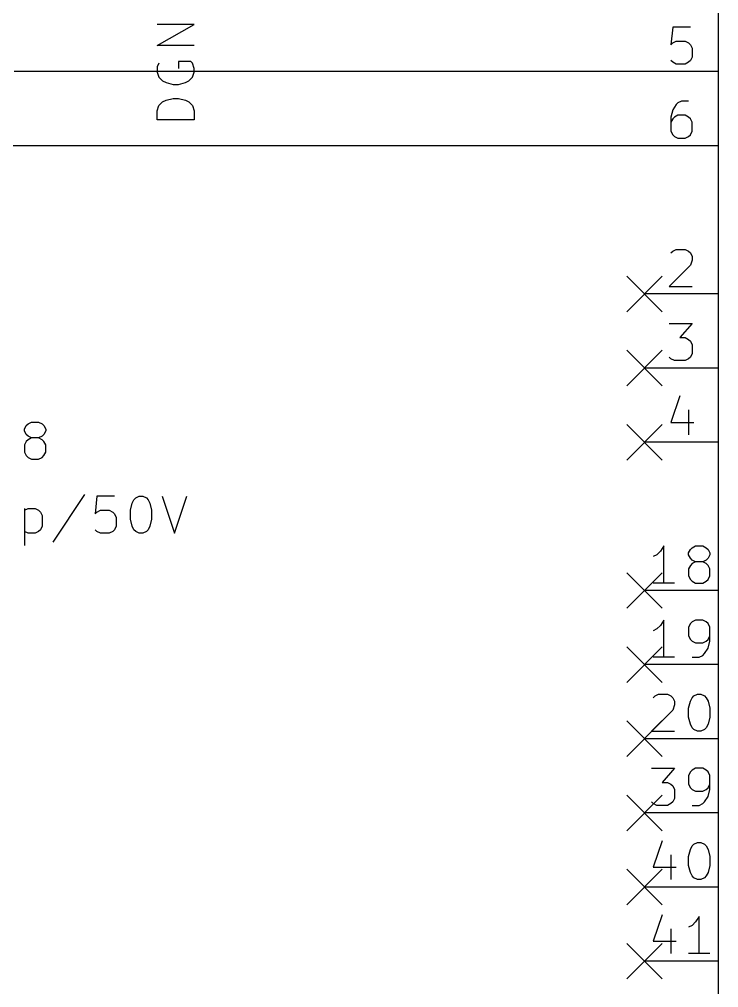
# Model space of a CAD drawing. Extents: x 0.3 to 23.2, y -16.5 to -0.2.
# Drawn here: x 11.207 to 12.15, y -4.536 to -3.23 of the extents above; entities that cross this region are included whole.
import ezdxf

# ---------------------------------------------------------------- set-up
doc = ezdxf.new("R2010")
doc.units = 0
doc.header["$MEASUREMENT"] = 0
for name, color, linetype in [('BLUE2', 5, 'CONTINUOUS'), ('CYAN2', 4, 'CONTINUOUS'), ('GREEN3', 91, 'CONTINUOUS'), ('LYELLOW', 51, 'CONTINUOUS'), ('RED2', 1, 'CONTINUOUS'), ('RED3', 11, 'CONTINUOUS')]:
    doc.layers.add(name, color=color, linetype=linetype)

msp = doc.modelspace()

# ---------------------------------------------------------------- linework, layer by layer
at = {"layer": 'BLUE2', "linetype": 'CONTINUOUS'}
for p, q in [((12.026, -3.576), (12.074, -3.624)), ((12.074, -3.576), (12.026, -3.624)), ((12.026, -3.676), (12.074, -3.724)), ((12.074, -3.676), (12.026, -3.724)), ((12.026, -3.776), (12.074, -3.824)), ((12.074, -3.776), (12.026, -3.824)), ((12.026, -3.976), (12.074, -4.024)), ((12.074, -3.976), (12.026, -4.024)), ((12.026, -4.076), (12.074, -4.124)), ((12.074, -4.076), (12.026, -4.124)), ((12.026, -4.176), (12.074, -4.224)), ((12.074, -4.176), (12.026, -4.224)), ((12.026, -4.276), (12.074, -4.324)), ((12.074, -4.276), (12.026, -4.324)), ((12.026, -4.376), (12.074, -4.424)), ((12.074, -4.376), (12.026, -4.424)), ((12.026, -4.476), (12.074, -4.524)), ((12.074, -4.476), (12.026, -4.524))]:
    msp.add_line(p, q, dxfattribs=at)
at = {"layer": 'CYAN2', "linetype": 'CONTINUOUS'}
for p, q in [((11.3928, -3.2649), (11.4428, -3.2363)), ((11.4428, -3.2363), (11.3928, -3.2363)), ((11.4428, -3.2649), (11.3928, -3.2649)), ((11.3952, -3.2887), (11.3928, -3.2934)), ((11.438, -3.2863), (11.4214, -3.2863)), ((11.4214, -3.2863), (11.4214, -3.2958)), ((11.4404, -3.2887), (11.438, -3.2863)), ((11.4428, -3.2958), (11.4404, -3.2887)), ((11.3928, -3.2934), (11.3928, -3.3006)), ((11.3928, -3.3006), (11.3952, -3.3077)), ((11.4404, -3.3077), (11.4428, -3.3006)), ((11.4428, -3.3006), (11.4428, -3.2958)), ((11.3952, -3.3077), (11.3999, -3.3125)), ((11.3999, -3.3125), (11.4047, -3.3149)), ((11.4047, -3.3149), (11.4142, -3.3172)), ((11.4142, -3.3172), (11.4214, -3.3172)), ((11.4214, -3.3172), (11.4309, -3.3149)), ((11.4309, -3.3149), (11.4357, -3.3125)), ((11.4357, -3.3125), (11.4404, -3.3077)), ((11.3952, -3.3458), (11.3999, -3.341)), ((11.3999, -3.341), (11.4047, -3.3387)), ((11.4047, -3.3387), (11.4142, -3.3363)), ((11.4142, -3.3363), (11.4214, -3.3363)), ((11.4214, -3.3363), (11.4309, -3.3387)), ((11.4309, -3.3387), (11.4357, -3.341)), ((11.4357, -3.341), (11.4404, -3.3458)), ((11.3928, -3.3529), (11.3952, -3.3458)), ((11.3928, -3.3649), (11.3928, -3.3529)), ((11.4404, -3.3458), (11.4428, -3.3529)), ((11.4428, -3.3529), (11.4428, -3.3649)), ((11.4428, -3.3649), (11.3928, -3.3649)), ((11.2187, -3.7752), (11.2234, -3.7728)), ((11.2187, -3.7752), (11.2234, -3.7728)), ((11.2234, -3.7728), (11.2329, -3.7728)), ((11.2234, -3.7728), (11.2329, -3.7728)), ((11.2329, -3.7728), (11.2377, -3.7752)), ((11.2329, -3.7728), (11.2377, -3.7752)), ((11.2139, -3.7823), (11.2163, -3.7776)), ((11.2139, -3.7823), (11.2163, -3.7776)), ((11.2139, -3.7847), (11.2139, -3.7823)), ((11.2139, -3.7847), (11.2139, -3.7823)), ((11.2163, -3.7895), (11.2139, -3.7847)), ((11.2163, -3.7895), (11.2139, -3.7847)), ((11.2163, -3.7776), (11.2187, -3.7752)), ((11.2163, -3.7776), (11.2187, -3.7752)), ((11.2377, -3.7752), (11.2401, -3.7776)), ((11.2377, -3.7752), (11.2401, -3.7776)), ((11.2401, -3.7776), (11.2425, -3.7823)), ((11.2401, -3.7776), (11.2425, -3.7823)), ((11.2425, -3.7847), (11.2401, -3.7895)), ((11.2425, -3.7847), (11.2401, -3.7895)), ((11.2425, -3.7823), (11.2425, -3.7847)), ((11.2425, -3.7823), (11.2425, -3.7847)), ((11.2163, -3.799), (11.2139, -3.8037)), ((11.2163, -3.799), (11.2139, -3.8037)), ((11.2187, -3.7918), (11.2163, -3.7895)), ((11.2187, -3.7918), (11.2163, -3.7895)), ((11.2187, -3.7966), (11.2163, -3.799)), ((11.2187, -3.7966), (11.2163, -3.799)), ((11.2234, -3.7942), (11.2187, -3.7918)), ((11.2234, -3.7942), (11.2187, -3.7918)), ((11.2234, -3.7942), (11.2187, -3.7966)), ((11.2234, -3.7942), (11.2187, -3.7966)), ((11.2329, -3.7942), (11.2234, -3.7942)), ((11.2329, -3.7942), (11.2234, -3.7942)), ((11.2377, -3.7918), (11.2329, -3.7942)), ((11.2377, -3.7918), (11.2329, -3.7942)), ((11.2377, -3.7966), (11.2329, -3.7942)), ((11.2377, -3.7966), (11.2329, -3.7942)), ((11.2401, -3.7895), (11.2377, -3.7918)), ((11.2401, -3.7895), (11.2377, -3.7918)), ((11.2401, -3.799), (11.2377, -3.7966)), ((11.2401, -3.799), (11.2377, -3.7966)), ((11.2425, -3.8037), (11.2401, -3.799)), ((11.2425, -3.8037), (11.2401, -3.799)), ((11.2139, -3.8037), (11.2139, -3.8133)), ((11.2139, -3.8037), (11.2139, -3.8133)), ((11.2139, -3.8133), (11.2163, -3.818)), ((11.2139, -3.8133), (11.2163, -3.818)), ((11.2401, -3.818), (11.2425, -3.8133)), ((11.2401, -3.818), (11.2425, -3.8133)), ((11.2425, -3.8133), (11.2425, -3.8037)), ((11.2425, -3.8133), (11.2425, -3.8037)), ((11.2163, -3.818), (11.2187, -3.8204)), ((11.2163, -3.818), (11.2187, -3.8204)), ((11.2187, -3.8204), (11.2234, -3.8228)), ((11.2187, -3.8204), (11.2234, -3.8228)), ((11.2234, -3.8228), (11.2329, -3.8228)), ((11.2234, -3.8228), (11.2329, -3.8228)), ((11.2329, -3.8228), (11.2377, -3.8204)), ((11.2329, -3.8228), (11.2377, -3.8204)), ((11.2377, -3.8204), (11.2401, -3.818)), ((11.2377, -3.8204), (11.2401, -3.818)), ((11.2949, -3.8704), (11.252, -3.9347)), ((11.2949, -3.8704), (11.252, -3.9347)), ((11.3115, -3.8728), (11.3091, -3.8966)), ((11.3115, -3.8728), (11.3091, -3.8966)), ((11.3353, -3.8728), (11.3115, -3.8728)), ((11.3353, -3.8728), (11.3115, -3.8728)), ((11.3591, -3.8823), (11.3615, -3.8776)), ((11.3591, -3.8823), (11.3615, -3.8776)), ((11.3615, -3.8776), (11.3639, -3.8752)), ((11.3615, -3.8776), (11.3639, -3.8752)), ((11.3639, -3.8752), (11.3687, -3.8728)), ((11.3639, -3.8752), (11.3687, -3.8728)), ((11.3687, -3.8728), (11.3734, -3.8728)), ((11.3687, -3.8728), (11.3734, -3.8728)), ((11.3734, -3.8728), (11.3782, -3.8752)), ((11.3734, -3.8728), (11.3782, -3.8752)), ((11.3782, -3.8752), (11.3806, -3.8776)), ((11.3782, -3.8752), (11.3806, -3.8776)), ((11.3806, -3.8776), (11.3829, -3.8823)), ((11.3806, -3.8776), (11.3829, -3.8823)), ((11.3996, -3.8728), (11.4163, -3.9228)), ((11.3996, -3.8728), (11.4163, -3.9228)), ((11.4163, -3.9228), (11.4329, -3.8728)), ((11.4163, -3.9228), (11.4329, -3.8728)), ((11.2139, -3.8895), (11.2139, -3.9395)), ((11.2139, -3.8918), (11.2187, -3.8895)), ((11.2139, -3.8895), (11.2139, -3.9395)), ((11.2139, -3.8918), (11.2187, -3.8895)), ((11.2187, -3.8895), (11.2282, -3.8895)), ((11.2187, -3.8895), (11.2282, -3.8895)), ((11.2282, -3.8895), (11.2329, -3.8918)), ((11.2282, -3.8895), (11.2329, -3.8918)), ((11.2329, -3.8918), (11.2353, -3.8942)), ((11.2329, -3.8918), (11.2353, -3.8942)), ((11.3115, -3.8942), (11.3163, -3.8918)), ((11.3115, -3.8942), (11.3163, -3.8918)), ((11.3163, -3.8918), (11.3282, -3.8918)), ((11.3163, -3.8918), (11.3282, -3.8918)), ((11.3282, -3.8918), (11.3329, -3.8942)), ((11.3282, -3.8918), (11.3329, -3.8942)), ((11.3568, -3.8918), (11.3591, -3.8823)), ((11.3568, -3.8918), (11.3591, -3.8823)), ((11.3568, -3.9037), (11.3568, -3.8918)), ((11.3568, -3.9037), (11.3568, -3.8918)), ((11.3829, -3.8823), (11.3853, -3.8918)), ((11.3829, -3.8823), (11.3853, -3.8918)), ((11.3853, -3.8918), (11.3853, -3.9037)), ((11.3853, -3.8918), (11.3853, -3.9037)), ((11.2353, -3.8942), (11.2377, -3.899)), ((11.2353, -3.8942), (11.2377, -3.899)), ((11.2377, -3.899), (11.2377, -3.9133)), ((11.2377, -3.899), (11.2377, -3.9133)), ((11.3091, -3.8966), (11.3115, -3.8942)), ((11.3091, -3.8966), (11.3115, -3.8942)), ((11.3329, -3.8942), (11.3353, -3.8966)), ((11.3329, -3.8942), (11.3353, -3.8966)), ((11.3353, -3.8966), (11.3377, -3.9014)), ((11.3353, -3.8966), (11.3377, -3.9014)), ((11.3377, -3.9014), (11.3377, -3.9133)), ((11.3377, -3.9014), (11.3377, -3.9133)), ((11.3591, -3.9133), (11.3568, -3.9037)), ((11.3591, -3.9133), (11.3568, -3.9037)), ((11.3853, -3.9037), (11.3829, -3.9133)), ((11.3853, -3.9037), (11.3829, -3.9133)), ((11.2353, -3.918), (11.2329, -3.9204)), ((11.2353, -3.918), (11.2329, -3.9204)), ((11.2377, -3.9133), (11.2353, -3.918)), ((11.2377, -3.9133), (11.2353, -3.918)), ((11.3115, -3.9204), (11.3091, -3.918)), ((11.3115, -3.9204), (11.3091, -3.918)), ((11.3353, -3.918), (11.3329, -3.9204)), ((11.3353, -3.918), (11.3329, -3.9204)), ((11.3377, -3.9133), (11.3353, -3.918)), ((11.3377, -3.9133), (11.3353, -3.918)), ((11.3615, -3.918), (11.3591, -3.9133)), ((11.3615, -3.918), (11.3591, -3.9133)), ((11.3639, -3.9204), (11.3615, -3.918)), ((11.3639, -3.9204), (11.3615, -3.918)), ((11.3806, -3.918), (11.3782, -3.9204)), ((11.3806, -3.918), (11.3782, -3.9204)), ((11.3829, -3.9133), (11.3806, -3.918)), ((11.3829, -3.9133), (11.3806, -3.918)), ((11.2187, -3.9228), (11.2139, -3.9204)), ((11.2187, -3.9228), (11.2139, -3.9204)), ((11.2282, -3.9228), (11.2187, -3.9228)), ((11.2282, -3.9228), (11.2187, -3.9228)), ((11.2329, -3.9204), (11.2282, -3.9228)), ((11.2329, -3.9204), (11.2282, -3.9228)), ((11.3163, -3.9228), (11.3115, -3.9204)), ((11.3163, -3.9228), (11.3115, -3.9204)), ((11.3282, -3.9228), (11.3163, -3.9228)), ((11.3282, -3.9228), (11.3163, -3.9228)), ((11.3329, -3.9204), (11.3282, -3.9228)), ((11.3329, -3.9204), (11.3282, -3.9228)), ((11.3687, -3.9228), (11.3639, -3.9204)), ((11.3687, -3.9228), (11.3639, -3.9204)), ((11.3734, -3.9228), (11.3687, -3.9228)), ((11.3734, -3.9228), (11.3687, -3.9228)), ((11.3782, -3.9204), (11.3734, -3.9228)), ((11.3782, -3.9204), (11.3734, -3.9228))]:
    msp.add_line(p, q, dxfattribs=at)
at = {"layer": 'GREEN3', "linetype": 'CONTINUOUS'}
for p, q in [((12.05, -3.3), (11.2, -3.3)), ((12.05, -3.4), (10.35, -3.4))]:
    msp.add_line(p, q, dxfattribs=at)
at = {"layer": 'LYELLOW', "linetype": 'CONTINUOUS'}
msp.add_line((12.15, -5.7), (12.15, -2.7), dxfattribs=at)
at = {"layer": 'RED2', "linetype": 'CONTINUOUS'}
for p, q in [((12.15, -5.7), (12.15, -2.7)), ((12.15, -3.3), (12.05, -3.3)), ((12.15, -3.4), (12.05, -3.4)), ((12.15, -3.6), (12.05, -3.6)), ((12.15, -3.7), (12.05, -3.7)), ((12.15, -3.8), (12.05, -3.8)), ((12.15, -4), (12.05, -4)), ((12.15, -4.1), (12.05, -4.1)), ((12.15, -4.2), (12.05, -4.2)), ((12.15, -4.3), (12.05, -4.3)), ((12.15, -4.4), (12.05, -4.4)), ((12.15, -4.5), (12.05, -4.5))]:
    msp.add_line(p, q, dxfattribs=at)
at = {"layer": 'RED3', "linetype": 'CONTINUOUS'}
for p, q in [((12.0881, -3.2399), (12.0857, -3.2637)), ((12.1119, -3.2399), (12.0881, -3.2399)), ((12.0857, -3.2637), (12.0881, -3.2613)), ((12.0881, -3.2613), (12.0929, -3.2589)), ((12.0929, -3.2589), (12.1048, -3.2589)), ((12.1048, -3.2589), (12.1095, -3.2613)), ((12.1095, -3.2613), (12.1119, -3.2637)), ((12.1119, -3.2637), (12.1143, -3.2684)), ((12.1143, -3.2684), (12.1143, -3.2804)), ((12.0881, -3.2875), (12.0857, -3.2851)), ((12.0929, -3.2899), (12.0881, -3.2875)), ((12.1048, -3.2899), (12.0929, -3.2899)), ((12.1095, -3.2875), (12.1048, -3.2899)), ((12.1119, -3.2851), (12.1095, -3.2875)), ((12.1143, -3.2804), (12.1119, -3.2851)), ((12.0952, -3.3423), (12.0929, -3.3446)), ((12.1, -3.3399), (12.0952, -3.3423)), ((12.1095, -3.3399), (12.1, -3.3399)), ((12.0881, -3.3518), (12.0857, -3.3613)), ((12.0929, -3.3446), (12.0881, -3.3518)), ((12.0857, -3.3613), (12.0857, -3.3804)), ((12.0881, -3.3637), (12.0857, -3.3684)), ((12.0905, -3.3613), (12.0881, -3.3637)), ((12.0952, -3.3589), (12.0905, -3.3613)), ((12.1048, -3.3589), (12.0952, -3.3589)), ((12.1095, -3.3613), (12.1048, -3.3589)), ((12.1119, -3.3637), (12.1095, -3.3613)), ((12.1143, -3.3684), (12.1119, -3.3637)), ((12.1143, -3.3804), (12.1143, -3.3684)), ((12.0857, -3.3804), (12.0881, -3.3851)), ((12.1119, -3.3851), (12.1143, -3.3804)), ((12.0881, -3.3851), (12.0905, -3.3875)), ((12.0905, -3.3875), (12.0952, -3.3899)), ((12.0952, -3.3899), (12.1048, -3.3899)), ((12.1048, -3.3899), (12.1095, -3.3875)), ((12.1095, -3.3875), (12.1119, -3.3851)), ((12.0857, -3.5446), (12.0881, -3.5423)), ((12.0881, -3.5423), (12.0929, -3.5399)), ((12.0929, -3.5399), (12.1048, -3.5399)), ((12.1048, -3.5399), (12.1095, -3.5423)), ((12.1095, -3.5423), (12.1119, -3.5446)), ((12.1119, -3.5446), (12.1143, -3.5494)), ((12.1143, -3.5494), (12.1143, -3.5542)), ((12.1119, -3.5613), (12.0833, -3.5899)), ((12.1143, -3.5542), (12.1119, -3.5613)), ((12.0833, -3.5899), (12.1143, -3.5899)), ((12.0833, -3.6399), (12.1143, -3.6399)), ((12.1143, -3.6399), (12.0976, -3.6589)), ((12.0976, -3.6589), (12.1048, -3.6589)), ((12.1048, -3.6589), (12.1095, -3.6613)), ((12.1095, -3.6613), (12.1119, -3.6637)), ((12.1119, -3.6637), (12.1143, -3.6684)), ((12.1143, -3.6684), (12.1143, -3.6804)), ((12.1143, -3.6804), (12.1119, -3.6851)), ((12.0857, -3.6875), (12.0833, -3.6851)), ((12.0905, -3.6899), (12.0857, -3.6875)), ((12.1048, -3.6899), (12.0905, -3.6899)), ((12.1095, -3.6875), (12.1048, -3.6899)), ((12.1119, -3.6851), (12.1095, -3.6875)), ((12.0976, -3.7375), (12.0857, -3.7732)), ((12.1095, -3.7565), (12.1095, -3.7899)), ((12.0857, -3.7732), (12.1167, -3.7732)), ((12.0762, -3.9399), (12.0714, -3.947)), ((12.0762, -3.9899), (12.0762, -3.9399)), ((12.1095, -3.9494), (12.1119, -3.9446)), ((12.1119, -3.9446), (12.1143, -3.9423)), ((12.1143, -3.9423), (12.119, -3.9399)), ((12.119, -3.9399), (12.1286, -3.9399)), ((12.1286, -3.9399), (12.1333, -3.9423)), ((12.1333, -3.9423), (12.1357, -3.9446)), ((12.1357, -3.9446), (12.1381, -3.9494)), ((12.0667, -3.9518), (12.0619, -3.9542)), ((12.0714, -3.947), (12.0667, -3.9518)), ((12.1095, -3.9518), (12.1095, -3.9494)), ((12.1119, -3.9565), (12.1095, -3.9518)), ((12.1143, -3.9589), (12.1119, -3.9565)), ((12.1357, -3.9565), (12.1333, -3.9589)), ((12.1381, -3.9518), (12.1357, -3.9565)), ((12.1381, -3.9494), (12.1381, -3.9518)), ((12.1119, -3.9661), (12.1095, -3.9708)), ((12.1095, -3.9708), (12.1095, -3.9804)), ((12.1143, -3.9637), (12.1119, -3.9661)), ((12.119, -3.9613), (12.1143, -3.9589)), ((12.119, -3.9613), (12.1143, -3.9637)), ((12.1286, -3.9613), (12.119, -3.9613)), ((12.1333, -3.9589), (12.1286, -3.9613)), ((12.1333, -3.9637), (12.1286, -3.9613)), ((12.1357, -3.9661), (12.1333, -3.9637)), ((12.1381, -3.9708), (12.1357, -3.9661)), ((12.1381, -3.9804), (12.1381, -3.9708)), ((12.1095, -3.9804), (12.1119, -3.9851)), ((12.1357, -3.9851), (12.1381, -3.9804)), ((12.0905, -3.9899), (12.0619, -3.9899)), ((12.1119, -3.9851), (12.1143, -3.9875)), ((12.1143, -3.9875), (12.119, -3.9899)), ((12.119, -3.9899), (12.1286, -3.9899)), ((12.1286, -3.9899), (12.1333, -3.9875)), ((12.1333, -3.9875), (12.1357, -3.9851)), ((12.0714, -4.047), (12.0667, -4.0518)), ((12.0762, -4.0399), (12.0714, -4.047)), ((12.0762, -4.0899), (12.0762, -4.0399)), ((12.1119, -4.0446), (12.1095, -4.0494)), ((12.1143, -4.0423), (12.1119, -4.0446)), ((12.119, -4.0399), (12.1143, -4.0423)), ((12.1286, -4.0399), (12.119, -4.0399)), ((12.1333, -4.0423), (12.1286, -4.0399)), ((12.1357, -4.0446), (12.1333, -4.0423)), ((12.1381, -4.0494), (12.1357, -4.0446)), ((12.0667, -4.0518), (12.0619, -4.0542)), ((12.1095, -4.0494), (12.1095, -4.0613)), ((12.1095, -4.0613), (12.1119, -4.0661)), ((12.1357, -4.0661), (12.1381, -4.0613)), ((12.1381, -4.0684), (12.1381, -4.0494)), ((12.1119, -4.0661), (12.1143, -4.0684)), ((12.1143, -4.0684), (12.119, -4.0708)), ((12.119, -4.0708), (12.1286, -4.0708)), ((12.1286, -4.0708), (12.1333, -4.0684)), ((12.1333, -4.0684), (12.1357, -4.0661)), ((12.1357, -4.078), (12.1381, -4.0684)), ((12.1238, -4.0899), (12.1286, -4.0875)), ((12.1286, -4.0875), (12.1309, -4.0851)), ((12.1309, -4.0851), (12.1357, -4.078)), ((12.0905, -4.0899), (12.0619, -4.0899)), ((12.1143, -4.0899), (12.1238, -4.0899)), ((12.0643, -4.1423), (12.069, -4.1399)), ((12.069, -4.1399), (12.081, -4.1399)), ((12.081, -4.1399), (12.0857, -4.1423)), ((12.1167, -4.1423), (12.1214, -4.1399)), ((12.1214, -4.1399), (12.1262, -4.1399)), ((12.1262, -4.1399), (12.1309, -4.1423)), ((12.0619, -4.1446), (12.0643, -4.1423)), ((12.0857, -4.1423), (12.0881, -4.1446)), ((12.0881, -4.1446), (12.0905, -4.1494)), ((12.0905, -4.1494), (12.0905, -4.1542)), ((12.1095, -4.1589), (12.1119, -4.1494)), ((12.1119, -4.1494), (12.1143, -4.1446)), ((12.1143, -4.1446), (12.1167, -4.1423)), ((12.1309, -4.1423), (12.1333, -4.1446)), ((12.1333, -4.1446), (12.1357, -4.1494)), ((12.1357, -4.1494), (12.1381, -4.1589)), ((12.0881, -4.1613), (12.0595, -4.1899)), ((12.0905, -4.1542), (12.0881, -4.1613)), ((12.1095, -4.1708), (12.1095, -4.1589)), ((12.1381, -4.1589), (12.1381, -4.1708)), ((12.1119, -4.1804), (12.1095, -4.1708)), ((12.1381, -4.1708), (12.1357, -4.1804)), ((12.0595, -4.1899), (12.0905, -4.1899)), ((12.1143, -4.1851), (12.1119, -4.1804)), ((12.1167, -4.1875), (12.1143, -4.1851)), ((12.1214, -4.1899), (12.1167, -4.1875)), ((12.1262, -4.1899), (12.1214, -4.1899)), ((12.1309, -4.1875), (12.1262, -4.1899)), ((12.1333, -4.1851), (12.1309, -4.1875)), ((12.1357, -4.1804), (12.1333, -4.1851)), ((12.0595, -4.2399), (12.0905, -4.2399)), ((12.0905, -4.2399), (12.0738, -4.2589)), ((12.1119, -4.2446), (12.1095, -4.2494)), ((12.1143, -4.2423), (12.1119, -4.2446)), ((12.119, -4.2399), (12.1143, -4.2423)), ((12.1286, -4.2399), (12.119, -4.2399)), ((12.1333, -4.2423), (12.1286, -4.2399)), ((12.1357, -4.2446), (12.1333, -4.2423)), ((12.1381, -4.2494), (12.1357, -4.2446)), ((12.1095, -4.2494), (12.1095, -4.2613)), ((12.1381, -4.2684), (12.1381, -4.2494)), ((12.0738, -4.2589), (12.081, -4.2589)), ((12.081, -4.2589), (12.0857, -4.2613)), ((12.0857, -4.2613), (12.0881, -4.2637)), ((12.0881, -4.2637), (12.0905, -4.2684)), ((12.0905, -4.2684), (12.0905, -4.2804)), ((12.1095, -4.2613), (12.1119, -4.2661)), ((12.1119, -4.2661), (12.1143, -4.2684)), ((12.1143, -4.2684), (12.119, -4.2708)), ((12.119, -4.2708), (12.1286, -4.2708)), ((12.1286, -4.2708), (12.1333, -4.2684)), ((12.1333, -4.2684), (12.1357, -4.2661)), ((12.1357, -4.2661), (12.1381, -4.2613)), ((12.1357, -4.278), (12.1381, -4.2684)), ((12.0905, -4.2804), (12.0881, -4.2851)), ((12.1309, -4.2851), (12.1357, -4.278)), ((12.0619, -4.2875), (12.0595, -4.2851)), ((12.0667, -4.2899), (12.0619, -4.2875)), ((12.081, -4.2899), (12.0667, -4.2899)), ((12.0857, -4.2875), (12.081, -4.2899)), ((12.0881, -4.2851), (12.0857, -4.2875)), ((12.1143, -4.2899), (12.1238, -4.2899)), ((12.1238, -4.2899), (12.1286, -4.2875)), ((12.1286, -4.2875), (12.1309, -4.2851)), ((12.0738, -4.3375), (12.0619, -4.3732)), ((12.1095, -4.3589), (12.1119, -4.3494)), ((12.1119, -4.3494), (12.1143, -4.3446)), ((12.1143, -4.3446), (12.1167, -4.3423)), ((12.1167, -4.3423), (12.1214, -4.3399)), ((12.1214, -4.3399), (12.1262, -4.3399)), ((12.1262, -4.3399), (12.1309, -4.3423)), ((12.1309, -4.3423), (12.1333, -4.3446)), ((12.1333, -4.3446), (12.1357, -4.3494)), ((12.1357, -4.3494), (12.1381, -4.3589)), ((12.0857, -4.3565), (12.0857, -4.3899)), ((12.1095, -4.3708), (12.1095, -4.3589)), ((12.1381, -4.3589), (12.1381, -4.3708)), ((12.0619, -4.3732), (12.0929, -4.3732)), ((12.1119, -4.3804), (12.1095, -4.3708)), ((12.1381, -4.3708), (12.1357, -4.3804)), ((12.1143, -4.3851), (12.1119, -4.3804)), ((12.1167, -4.3875), (12.1143, -4.3851)), ((12.1214, -4.3899), (12.1167, -4.3875)), ((12.1309, -4.3875), (12.1262, -4.3899)), ((12.1333, -4.3851), (12.1309, -4.3875)), ((12.1357, -4.3804), (12.1333, -4.3851)), ((12.1262, -4.3899), (12.1214, -4.3899)), ((12.0738, -4.4375), (12.0619, -4.4732)), ((12.1238, -4.4399), (12.119, -4.447)), ((12.1238, -4.4899), (12.1238, -4.4399)), ((12.1143, -4.4518), (12.1095, -4.4542)), ((12.119, -4.447), (12.1143, -4.4518)), ((12.0857, -4.4565), (12.0857, -4.4899)), ((12.0619, -4.4732), (12.0929, -4.4732)), ((12.1381, -4.4899), (12.1095, -4.4899))]:
    msp.add_line(p, q, dxfattribs=at)

doc.saveas('drawing.dxf')
